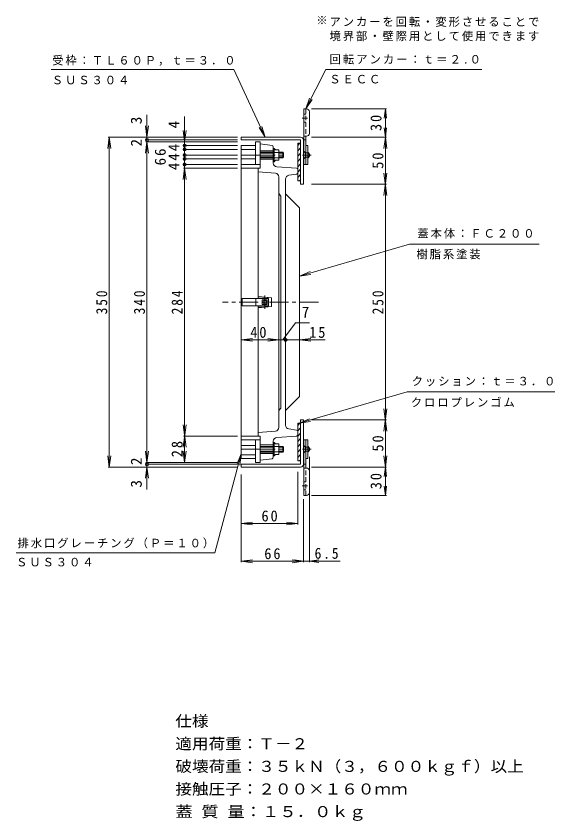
# Model space of a CAD drawing. Units: millimetres, scale not verified. Extents: x -741 to 736, y -548 to 443.
# Drawn here: x 165 to 736, y -411 to 443 of the extents above; entities that cross this region are included whole.
import ezdxf
from ezdxf.enums import TextEntityAlignment as Align

# ---------------------------------------------------------------- set-up
doc = ezdxf.new("R2010")
doc.units = ezdxf.units.MM
doc.header["$LTSCALE"] = 4
doc.header["$PDMODE"] = 32
doc.header["$PDSIZE"] = 3.2
for name, pattern in [('CHAIN1', [8, 5, -1, 1, -1]), ('CHAIN2', [12, 9, -1, 1, -1]), ('DASHED1', [1.8, 1.2, -0.6])]:
    doc.linetypes.add(name, pattern=pattern)
for name, color, linetype, lineweight in [('0-0', 3, 'Continuous', 9), ('0-1', 2, 'Continuous', 9), ('0-4', 7, 'Continuous', 9), ('0-5', 7, 'Continuous', 9), ('0-6', 6, 'Continuous', 9), ('0-E', 7, 'Continuous', 9), ('0-F', 7, 'Continuous', 9)]:
    doc.layers.add(name, color=color, linetype=linetype, lineweight=lineweight)
doc.styles.add('ＭＳ ゴシック', font='')
doc.styles.get('ＭＳ ゴシック').set_extended_font_data('MS Gothic')

msp = doc.modelspace()

# ---------------------------------------------------------------- linework, layer by layer
at = {"layer": '0-0'}
for p, q in [((418.369, 285.405), (418.369, 309.405)), ((423.369, 309.405), (418.369, 309.405)), ((423.369, 281.405), (423.369, 309.405)), ((418.369, 305.405), (403.369, 305.405)), ((403.369, -26.595), (403.369, 305.405)), ((418.369, 301.405), (403.369, 301.405)), ((436.055, 305.57), (423.369, 307.155)), ((423.369, 299.905), (437.369, 299.905)), ((437.369, 304.081), (437.369, 286.987)), ((437.369, 302.405), (438.169, 302.405)), ((438.169, 288.405), (438.169, 302.405)), ((438.169, 302.405), (439.769, 300.93)), ((439.769, 300.93), (443.369, 300.93)), ((418.369, 295.405), (403.369, 295.405)), ((418.369, 291.405), (403.369, 291.405)), ((423.369, 298.405), (437.369, 298.405)), ((437.369, 297.405), (423.369, 297.405)), ((437.369, 293.405), (423.369, 293.405)), ((423.369, 292.405), (437.369, 292.405)), ((423.369, 290.905), (437.369, 290.905)), ((438.169, 298.168), (443.369, 298.168)), ((438.169, 292.643), (443.369, 292.643)), ((443.369, 298.405), (447.369, 298.405)), ((448.369, 297.405), (443.369, 297.405)), ((443.369, 293.405), (448.369, 293.405)), ((443.369, 292.405), (447.369, 292.405)), ((447.369, 292.405), (447.369, 298.405)), ((448.369, 297.405), (447.369, 298.405)), ((447.369, 292.405), (448.369, 293.405)), ((448.369, 293.405), (448.369, 297.405)), ((423.369, 285.405), (403.369, 285.405)), ((437.369, 288.405), (438.169, 288.405)), ((438.169, 288.405), (439.769, 289.88)), ((461.975, 281.505), (441.084, 282.997)), ((423.369, 281.405), (403.369, 281.405)), ((421.369, 143.405), (421.369, 281.405)), ((439.668, 276.163), (421.369, 277.536)), ((453.76, 273.927), (462.097, 275.21)), ((463.369, 276.692), (463.369, 280.009)), ((443.369, 272.174), (443.369, 6.636)), ((450.369, 269.974), (450.369, 8.837)), ((445.15, 252.179), (443.588, 254.131)), ((445.369, 251.555), (445.369, 27.256)), ((450.369, 254.405), (465.369, 239.405)), ((465.369, 239.405), (465.369, 39.405)), ((421.368, 145.405), (435.368, 143.905)), ((404.369, 143.405), (404.369, 135.405)), ((432.369, 143.405), (404.369, 143.405)), ((418.869, 143.405), (418.869, 135.405)), ((421.368, 144.905), (435.368, 143.905)), ((430.969, 136.805), (425.769, 136.805)), ((430.969, 142.005), (430.969, 136.805)), ((432.369, 143.405), (432.369, 135.405)), ((435.368, 134.905), (435.368, 143.905)), ((432.369, 135.405), (404.369, 135.405)), ((421.368, 133.905), (435.368, 134.905)), ((421.368, 133.405), (435.368, 134.905)), ((421.369, 135.405), (421.369, -2.595)), ((450.369, 24.405), (465.369, 39.405)), ((445.15, 26.631), (443.588, 24.679)), ((439.668, 2.647), (421.369, 1.275)), ((453.76, 4.884), (462.097, 3.601)), ((463.369, 2.118), (463.369, -1.198)), ((423.369, -2.595), (403.369, -2.595)), ((423.369, -6.595), (403.369, -6.595)), ((418.369, -6.595), (418.369, -30.595)), ((423.369, -2.595), (423.369, -30.595)), ((437.369, -25.27), (437.369, -8.176)), ((461.975, -2.694), (441.084, -4.186)), ((418.369, -12.595), (403.369, -12.595)), ((418.369, -16.595), (403.369, -16.595)), ((423.369, -12.095), (437.369, -12.095)), ((423.369, -13.595), (437.369, -13.595)), ((437.369, -14.595), (423.369, -14.595)), ((437.369, -9.595), (438.169, -9.595)), ((438.169, -9.595), (438.169, -23.595)), ((438.169, -9.595), (439.769, -11.07)), ((438.169, -13.832), (443.369, -13.832)), ((443.369, -13.595), (447.369, -13.595)), ((443.369, -14.595), (448.369, -14.595)), ((447.369, -13.595), (447.369, -19.595)), ((447.369, -13.595), (448.369, -14.595)), ((448.369, -14.595), (448.369, -18.595)), ((418.369, -22.595), (403.369, -22.595)), ((437.369, -18.595), (423.369, -18.595)), ((423.369, -19.595), (437.369, -19.595)), ((423.369, -21.095), (437.369, -21.095)), ((437.369, -23.595), (438.169, -23.595)), ((438.169, -19.357), (443.369, -19.357)), ((438.169, -23.595), (439.769, -22.12)), ((439.769, -22.12), (443.369, -22.12)), ((448.369, -18.595), (443.369, -18.595)), ((443.369, -19.595), (447.369, -19.595)), ((448.369, -18.595), (447.369, -19.595)), ((418.369, -26.595), (403.369, -26.595)), ((423.369, -30.595), (418.369, -30.595)), ((436.055, -26.759), (423.369, -28.345))]:
    msp.add_line(p, q, dxfattribs=at)
at = {"layer": '0-0', "linetype": 'CHAIN1'}
for p, q in [((419.369, 295.405), (451.162, 295.405)), ((428.369, 146.405), (428.369, 132.405)), ((485.368, 139.405), (383.369, 139.405)), ((419.369, -16.595), (451.162, -16.595))]:
    msp.add_line(p, q, dxfattribs=at)
at = {"layer": '0-0'}
for points in [[(439.769, 289.88), (443.369, 289.88), (443.369, 300.93)], [(430.969, 142.005), (425.769, 142.005), (425.769, 136.805)], [(439.769, -11.07), (443.369, -11.07), (443.369, -22.12)]]:
    msp.add_lwpolyline(points, dxfattribs=at)
msp.add_circle((428.369, 139.405), 2, dxfattribs=at)
for centre, radius, start, end in [((435.869, 304.081), 1.5, 0, 82.87332), ((441.369, 286.987), 4, 180, 265.91417), ((439.369, 272.174), 4, 0, 85.71117), ((454.369, 269.974), 4, 98.746, 180), ((461.869, 280.009), 1.5, 0, 85.9142), ((461.869, 276.692), 1.5, 278.74637, 0), ((444.369, 254.756), 1, 180, 218.66106), ((444.369, 251.555), 1, 0, 38.66106), ((444.369, 27.256), 1, 321.33894, 0), ((444.369, 24.054), 1, 141.33894, 180), ((454.369, 8.837), 4, 180, 261.254), ((439.369, 6.636), 4, 274.28883, 0), ((461.869, 2.118), 1.5, 0, 81.25363), ((441.369, -8.176), 4, 94.08583, 180), ((461.869, -1.198), 1.5, 274.0858, 0), ((435.869, -25.27), 1.5, 277.12668, 0)]:
    msp.add_arc(centre, radius, start, end, dxfattribs=at)
at = {"layer": '0-1'}
for p, q in [((469.868, 344.405), (469.868, 285.405)), ((472.668, 344.405), (469.868, 344.405)), ((475.668, 318.405), (475.668, 341.405)), ((403.369, 311.405), (403.369, 314.405)), ((466.369, 314.405), (403.369, 314.405)), ((466.369, 311.405), (403.369, 311.405)), ((466.369, 311.405), (466.369, 264.405)), ((469.369, 311.421), (469.369, 264.405)), ((472.668, 315.405), (469.868, 315.405)), ((471.868, 311.405), (469.868, 311.405)), ((471.868, 315.41), (471.868, 285.405)), ((469.369, 305.405), (469.868, 305.405)), ((469.369, 305.405), (469.369, 285.405)), ((469.868, 302.155), (469.868, 305.405)), ((469.868, 302.155), (469.868, 288.655)), ((471.868, 305.405), (473.869, 305.405)), ((471.869, 304.155), (471.869, 305.405)), ((473.869, 305.405), (473.869, 285.405)), ((469.668, 291.405), (469.668, 295.405)), ((469.868, 291.405), (469.668, 291.405)), ((474.368, 298.155), (473.869, 298.155)), ((474.368, 292.655), (473.869, 292.655)), ((475.868, 296.405), (474.368, 298.155)), ((474.368, 292.655), (474.368, 298.155)), ((474.368, 292.655), (475.868, 294.405)), ((475.868, 294.405), (475.868, 296.405)), ((469.369, 285.405), (473.869, 285.405)), ((469.868, 288.655), (469.868, 285.405)), ((469.868, 285.405), (471.868, 285.405)), ((471.869, 286.655), (471.869, 285.405)), ((469.369, 264.405), (466.369, 264.405)), ((469.369, 14.405), (466.369, 14.405)), ((466.369, -32.595), (466.369, 14.405)), ((469.369, -32.595), (469.369, 14.405)), ((469.369, -6.595), (473.869, -6.595)), ((469.369, -26.595), (469.369, -6.595)), ((469.868, -6.595), (471.868, -6.595)), ((469.868, -65.595), (469.868, -6.595)), ((469.868, -9.845), (469.868, -6.595)), ((471.868, -36.6), (471.868, -6.595)), ((471.869, -7.845), (471.869, -6.595)), ((473.869, -26.595), (473.869, -6.595)), ((469.868, -12.595), (469.668, -12.595)), ((469.668, -12.595), (469.668, -16.595)), ((469.868, -23.345), (469.868, -9.845)), ((474.368, -13.845), (473.869, -13.845)), ((474.368, -13.845), (475.868, -15.595)), ((474.368, -13.845), (474.368, -19.345)), ((475.868, -15.595), (475.868, -17.595)), ((469.868, -23.345), (469.868, -26.595)), ((471.869, -25.345), (471.869, -26.595)), ((474.368, -19.345), (473.869, -19.345)), ((475.868, -17.595), (474.368, -19.345)), ((403.369, -32.595), (403.369, -35.595)), ((466.369, -32.595), (403.369, -32.595)), ((469.369, -26.595), (469.868, -26.595)), ((471.868, -32.595), (469.868, -32.595)), ((471.868, -26.595), (473.869, -26.595)), ((466.369, -35.595), (403.369, -35.595)), ((472.668, -36.595), (469.868, -36.595)), ((475.668, -39.595), (475.668, -62.595)), ((472.668, -65.595), (469.868, -65.595))]:
    msp.add_line(p, q, dxfattribs=at)
at = {"layer": '0-1', "linetype": 'DASHED1'}
for p, q in [((471.868, 344.4), (471.868, 315.41)), ((471.868, 338.655), (469.868, 338.655)), ((471.868, 330.155), (469.868, 330.155)), ((471.668, 297.655), (469.868, 299.405)), ((471.668, 293.155), (469.868, 291.405)), ((471.668, 297.655), (471.868, 297.655)), ((471.668, 297.655), (471.668, 293.155)), ((471.668, 293.155), (471.868, 293.155)), ((473.868, 297.655), (471.868, 297.655)), ((473.868, 293.155), (471.868, 293.155)), ((471.668, -14.345), (469.868, -12.595)), ((471.668, -14.345), (471.868, -14.345)), ((471.668, -18.845), (471.668, -14.345)), ((473.868, -14.345), (471.868, -14.345)), ((471.668, -18.845), (469.868, -20.595)), ((471.668, -18.845), (471.868, -18.845)), ((473.868, -18.845), (471.868, -18.845)), ((471.868, -65.59), (471.868, -36.6)), ((471.868, -51.345), (469.868, -51.345)), ((471.868, -59.845), (469.868, -59.845))]:
    msp.add_line(p, q, dxfattribs=at)
at = {"layer": '0-1', "linetype": 'CHAIN2'}
for p, q in [((473.868, 334.405), (467.868, 334.405)), ((477.416, 295.405), (468.332, 295.405)), ((477.416, -16.595), (468.332, -16.595)), ((473.868, -55.595), (467.868, -55.595))]:
    msp.add_line(p, q, dxfattribs=at)
at = {"layer": '0-1'}
for points in [[(469.868, 299.405), (469.668, 299.405), (469.668, 295.405)], [(469.868, -20.595), (469.668, -20.595), (469.668, -16.595)]]:
    msp.add_lwpolyline(points, dxfattribs=at)
for centre, start, end in [((472.668, 341.405), 0, 90), ((472.668, 318.405), 270, 0), ((466.369, 311.405), 0, 90), ((466.369, -32.595), 270, 0), ((472.668, -39.595), 0, 90), ((472.668, -62.595), 270, 0)]:
    msp.add_arc(centre, 3, start, end, dxfattribs=at)
at = {"layer": '0-4'}
for p, q in [((557.569, 344.405), (477.868, 344.405)), ((556.369, 344.405), (555.063, 334.491)), ((556.369, 314.405), (556.369, 344.405)), ((556.369, 344.405), (557.674, 334.491)), ((556.369, 314.405), (555.063, 324.32)), ((556.369, 314.405), (557.674, 324.32)), ((475.868, -136.595), (475.868, -24.595)), ((463.369, -40.595), (463.369, -96.595)), ((556.369, -35.595), (555.063, -45.509)), ((556.369, -65.595), (556.369, -35.595)), ((556.369, -35.595), (557.674, -45.509)), ((403.369, -43.595), (403.369, -136.595)), ((556.369, -65.595), (555.063, -55.68)), ((556.369, -65.595), (557.674, -55.68)), ((557.569, -65.595), (477.868, -65.595)), ((469.369, -69.631), (469.369, -136.595)), ((403.369, -95.395), (415.266, -93.829)), ((463.369, -95.395), (451.471, -93.829)), ((403.369, -95.395), (415.266, -96.961)), ((403.369, -95.395), (463.369, -95.395)), ((463.369, -95.395), (451.471, -96.961)), ((403.369, -135.395), (415.266, -133.829)), ((403.369, -135.395), (415.266, -136.961)), ((403.369, -135.395), (469.369, -135.395)), ((469.369, -135.395), (457.471, -133.829)), ((469.369, -135.395), (457.471, -136.961)), ((469.369, -135.395), (459.454, -134.09)), ((469.369, -135.395), (459.454, -136.7)), ((469.369, -135.395), (475.868, -135.395)), ((475.868, -135.395), (485.783, -134.09)), ((475.868, -135.395), (485.783, -136.7)), ((475.868, -135.395), (508.326, -135.395))]:
    msp.add_line(p, q, dxfattribs=at)
at = {"layer": '0-6'}
for p, q in [((463.368, 305.59), (465.684, 307.905)), ((463.368, 307.905), (463.368, 267.905)), ((466.368, 307.905), (463.368, 307.905)), ((466.368, 267.905), (466.368, 307.905)), ((463.368, 299.933), (466.368, 302.933)), ((463.368, 294.276), (466.368, 297.276)), ((463.368, 288.619), (466.368, 291.619)), ((463.368, 282.962), (466.368, 285.962)), ((463.368, 277.305), (466.368, 280.305)), ((463.368, 271.649), (466.368, 274.649)), ((463.368, 267.905), (466.368, 267.905)), ((465.282, 267.905), (466.368, 268.992)), ((463.368, 8.59), (465.684, 10.905)), ((463.368, 10.905), (463.368, -29.095)), ((466.368, 10.905), (463.368, 10.905)), ((466.368, -29.095), (466.368, 10.905)), ((463.368, 2.933), (466.368, 5.933)), ((463.368, -2.724), (466.368, 0.276)), ((463.368, -8.381), (466.368, -5.381)), ((463.368, -14.038), (466.368, -11.038)), ((463.368, -19.694), (466.368, -16.694)), ((463.368, -25.351), (466.368, -22.351)), ((463.368, -29.095), (466.368, -29.095)), ((465.282, -29.095), (466.368, -28.008))]:
    msp.add_line(p, q, dxfattribs=at)
at = {"layer": '0-E'}
for p, q in [((201.915, 386.085), (395.374, 386.085)), ((493.226, 386.085), (471.868, 344.405)), ((493.226, 386.085), (658.479, 386.085)), ((428.77, 314.405), (425.166, 325.851)), ((581.871, 201.024), (465.369, 167.037)), ((581.871, 201.024), (719.435, 201.024)), ((465.369, 167.037), (476.351, 171.873)), ((465.369, 167.037), (477.229, 168.866)), ((579.511, 44.35), (464.868, 10.905)), ((579.511, 44.35), (736.159, 44.35)), ((464.868, 10.905), (475.851, 15.741)), ((464.868, 10.905), (476.728, 12.734)), ((403.369, -21.595), (375.286, -126.399)), ((403.369, -21.595), (398.777, -32.681)), ((403.369, -21.595), (401.802, -33.492)), ((375.286, -126.399), (164.546, -126.399))]:
    msp.add_line(p, q, dxfattribs=at)
msp.add_lwpolyline([(395.374, 386.085), (428.77, 314.405), (422.326, 324.528)], dxfattribs=at)
at = {"layer": '0-F'}
for p, q in [((471.868, 344.405), (475.9, 355.708)), ((471.868, 344.405), (478.688, 354.279)), ((303.369, -59.324), (303.369, 338.135)), ((343.369, -30.595), (343.369, 336.31)), ((303.369, 314.405), (301.802, 326.303)), ((303.369, 314.405), (304.935, 326.303)), ((343.369, 309.405), (341.802, 321.303)), ((343.369, 309.405), (344.935, 321.303)), ((263.369, 314.405), (261.802, 302.508)), ((399.369, 314.405), (262.169, 314.405)), ((263.369, -35.595), (263.369, 314.405)), ((263.369, 314.405), (264.935, 302.508)), ((303.369, 309.405), (301.802, 297.508)), ((399.369, 311.405), (302.169, 311.405)), ((399.369, 309.405), (302.169, 309.405)), ((303.369, 309.405), (304.935, 297.508)), ((477.868, 314.405), (557.569, 314.405)), ((556.369, 314.405), (554.802, 302.508)), ((556.369, 314.405), (557.935, 302.508)), ((556.369, -35.595), (556.369, 314.405)), ((399.369, 305.405), (342.169, 305.405)), ((399.369, 301.405), (342.169, 301.405)), ((399.369, 295.405), (342.169, 295.405)), ((399.369, 291.405), (342.169, 291.405)), ((399.369, 285.405), (342.169, 285.405)), ((343.369, 281.405), (341.802, 269.508)), ((399.369, 281.405), (342.169, 281.405)), ((343.369, 281.405), (344.935, 269.508)), ((557.935, 276.303), (554.802, 252.508)), ((554.802, 276.303), (557.935, 252.508)), ((477.868, 264.405), (557.569, 264.405)), ((461.023, 117.445), (447.48, 99.405)), ((461.023, 117.445), (475.922, 117.445)), ((403.368, 99.405), (415.266, 100.972)), ((403.368, 99.405), (492.401, 99.405)), ((403.368, 99.405), (415.266, 97.839)), ((443.369, 99.405), (431.471, 100.972)), ((443.369, 99.405), (431.471, 97.839)), ((465.369, 99.405), (477.266, 100.972)), ((465.369, 99.405), (477.266, 97.839)), ((557.935, 26.303), (554.802, 2.508)), ((554.802, 26.303), (557.935, 2.508)), ((344.935, 9.303), (341.802, -14.492)), ((341.802, 9.303), (344.935, -14.492)), ((477.868, 14.405), (557.569, 14.405)), ((399.369, -2.595), (342.169, -2.595)), ((263.369, -35.595), (261.802, -23.697)), ((263.369, -35.595), (264.935, -23.697)), ((303.369, -30.595), (301.802, -18.698)), ((303.369, -30.595), (304.935, -18.698)), ((343.369, -30.595), (341.802, -18.698)), ((343.369, -30.595), (344.935, -18.698)), ((556.369, -35.595), (554.802, -23.697)), ((556.369, -35.595), (557.935, -23.697)), ((399.369, -30.595), (302.169, -30.595)), ((399.369, -32.595), (302.169, -32.595)), ((399.369, -35.595), (262.169, -35.595)), ((303.369, -35.595), (301.802, -47.492)), ((303.369, -35.595), (304.935, -47.492)), ((477.868, -35.595), (557.569, -35.595))]:
    msp.add_line(p, q, dxfattribs=at)
for p in [(303.369, 311.405), (343.369, 305.405), (343.369, 301.405), (343.369, 295.405), (343.369, 291.405), (343.369, 285.405), (450.369, 99.405), (303.369, -32.595)]:
    msp.add_point(p, dxfattribs=at)

# ---------------------------------------------------------------- texts
at = {"layer": '0-4', "color": 2, "char_height": 11.73, "attachment_point": 7, "rotation": 90, "style": 'ＭＳ ゴシック'}
for insert in [(552.369, 320.905), (552.369, -59.095)]:
    msp.add_mtext('\\T1.27;\\W0.95;30', dxfattribs=dict(at, insert=insert))
at = {"layer": '0-4', "color": 2, "char_height": 11.73, "attachment_point": 7, "style": 'ＭＳ ゴシック'}
for s, insert in [('\\T1.27;\\W0.95;60', (424.869, -93.395)), ('\\T1.27;\\W0.95;66', (427.869, -133.395)), ('\\T1.27;\\W0.9;6.5', (481.241, -132.995))]:
    msp.add_mtext(s, dxfattribs=dict(at, insert=insert))
at = {"layer": '0-5', "style": 'ＭＳ ゴシック'}
msp.add_text('※', height=8.798, dxfattribs=at).set_placement((483.025, 431.309), align=Align.BOTTOM_LEFT)
at = {"layer": '0-5', "char_height": 8.798, "attachment_point": 7, "style": 'ＭＳ ゴシック'}
for s, insert in [('\\T1.17;アンカーを回転・変形させることで', (497.025, 431.309)), ('\\T1.17;境界部・壁際用として使用できます', (497.025, 416.128))]:
    msp.add_mtext(s, dxfattribs=dict(at, insert=insert))
at = {"layer": '0-E', "char_height": 8.798, "attachment_point": 7, "style": 'ＭＳ ゴシック'}
for s, insert in [('\\T1.17;受枠：ＴＬ６０Ｐ，ｔ＝３．０', (202.842, 390.119)), ('\\T1.18;回転アンカー：ｔ＝２.０', (497.025, 391.534)), ('\\T1.17;ＳＵＳ３０４', (202.455, 370.334)), ('\\T1.17;ＳＥＣＣ', (496.833, 371.265)), ('\\T1.17;蓋本体：ＦＣ２００', (590.245, 206.847)), ('\\T1.17;樹脂系塗装', (589.264, 184.769)), ('\\T1.17;クッション：ｔ＝３．０', (584.259, 50.173)), ('\\T1.17;クロロプレンゴム', (583.277, 28.095)), ('\\T1.17;排水口グレーチング（Ｐ＝１０）', (166.099, -121.843)), ('\\T1.17;ＳＵＳ３０４', (164.546, -141.038))]:
    msp.add_mtext(s, dxfattribs=dict(at, insert=insert))
at = {"layer": '0-F', "color": 2, "style": 'ＭＳ ゴシック'}
for s, p in [('3', (301.369, 328.139)), ('4', (341.369, 323.725)), ('2', (301.369, 304.489)), ('6', (326.807, 294.405)), ('4', (341.369, 299.405)), ('6', (326.807, 284.405)), ('4', (341.369, 289.405)), ('4', (341.369, 279.405)), ('2', (301.369, -33.401)), ('3', (301.369, -57.329))]:
    msp.add_text(s, height=11.73, rotation=90, dxfattribs=at).set_placement(p, align=Align.BOTTOM_LEFT)
msp.add_text('7', height=11.73, dxfattribs=at).set_placement((467.64, 119.473), align=Align.BOTTOM_LEFT)
for s, width, p in [('仕様', 1.1, (333.517, -314.402)), ('適用荷重：Ｔ－２', 1.1, (333.517, -338.402)), ('破壊荷重：３５ｋＮ（３，６００ｋｇｆ）以上', 1.1, (333.517, -362.402)), ('接触圧子：２００×１６０ｍｍ', 1.1, (333.517, -386.402)), ('蓋 質 量：１５．０ｋｇ', 1.15, (333.517, -410.402))]:
    msp.add_text(s, height=11.73, dxfattribs=dict(at, width=width)).set_placement(p, align=Align.BOTTOM_LEFT)
at = {"layer": '0-F', "color": 2, "char_height": 11.73, "attachment_point": 7, "rotation": 90, "style": 'ＭＳ ゴシック'}
for s, insert in [('\\T1.27;\\W0.95;50', (554.369, 280.905)), ('\\T1.27;\\W0.9;350', (261.369, 126.405)), ('\\T1.27;\\W0.9;340', (301.369, 126.405)), ('\\T1.27;\\W0.9;284', (341.369, 126.405)), ('\\T1.27;\\W0.9;250', (554.369, 126.405)), ('\\T1.27;\\W0.95;50', (554.369, -19.095)), ('\\T1.27;\\W0.95;28', (341.369, -25.095))]:
    msp.add_mtext(s, dxfattribs=dict(at, insert=insert))
at = {"layer": '0-F', "color": 2, "char_height": 11.73, "attachment_point": 7, "style": 'ＭＳ ゴシック'}
for s, insert in [('\\T1.27;\\W0.95;40', (412.972, 101.405)), ('\\T1.27;\\W0.95;15', (475.48, 101.405))]:
    msp.add_mtext(s, dxfattribs=dict(at, insert=insert))

doc.saveas('drawing.dxf')
